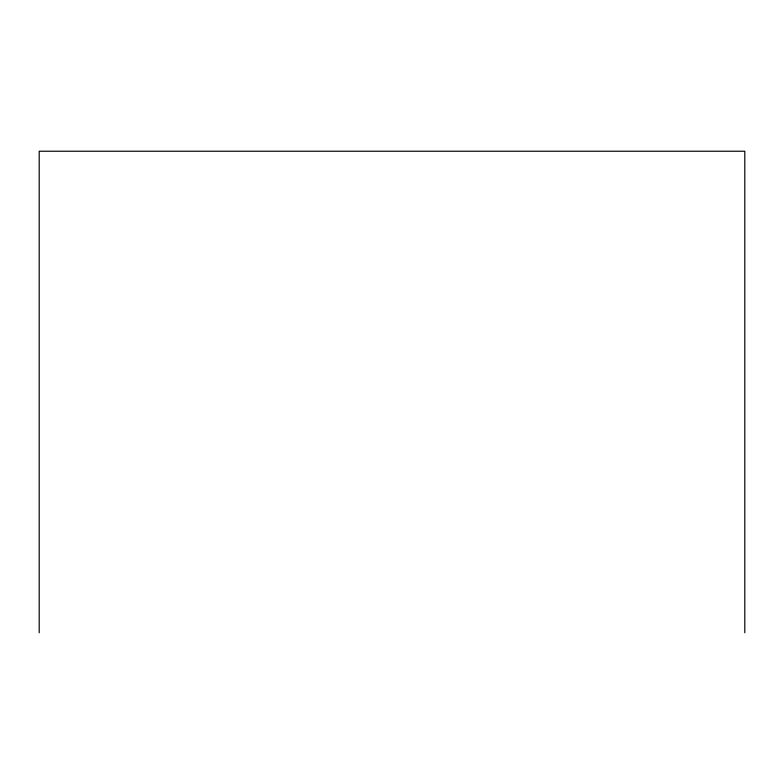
<?xml version="1.0" encoding="UTF-8"?>
<svg xmlns="http://www.w3.org/2000/svg" width="784" height="784" viewBox="0 0 784 784"><rect width="100%" height="100%" fill="white"/><g stroke="black" fill="none" stroke-linecap="round" stroke-linejoin="round"><path stroke-width="1.18" d="M744.8 632.766L744.8 151.234L39.2 151.234L39.2 632.766"/></g></svg>
